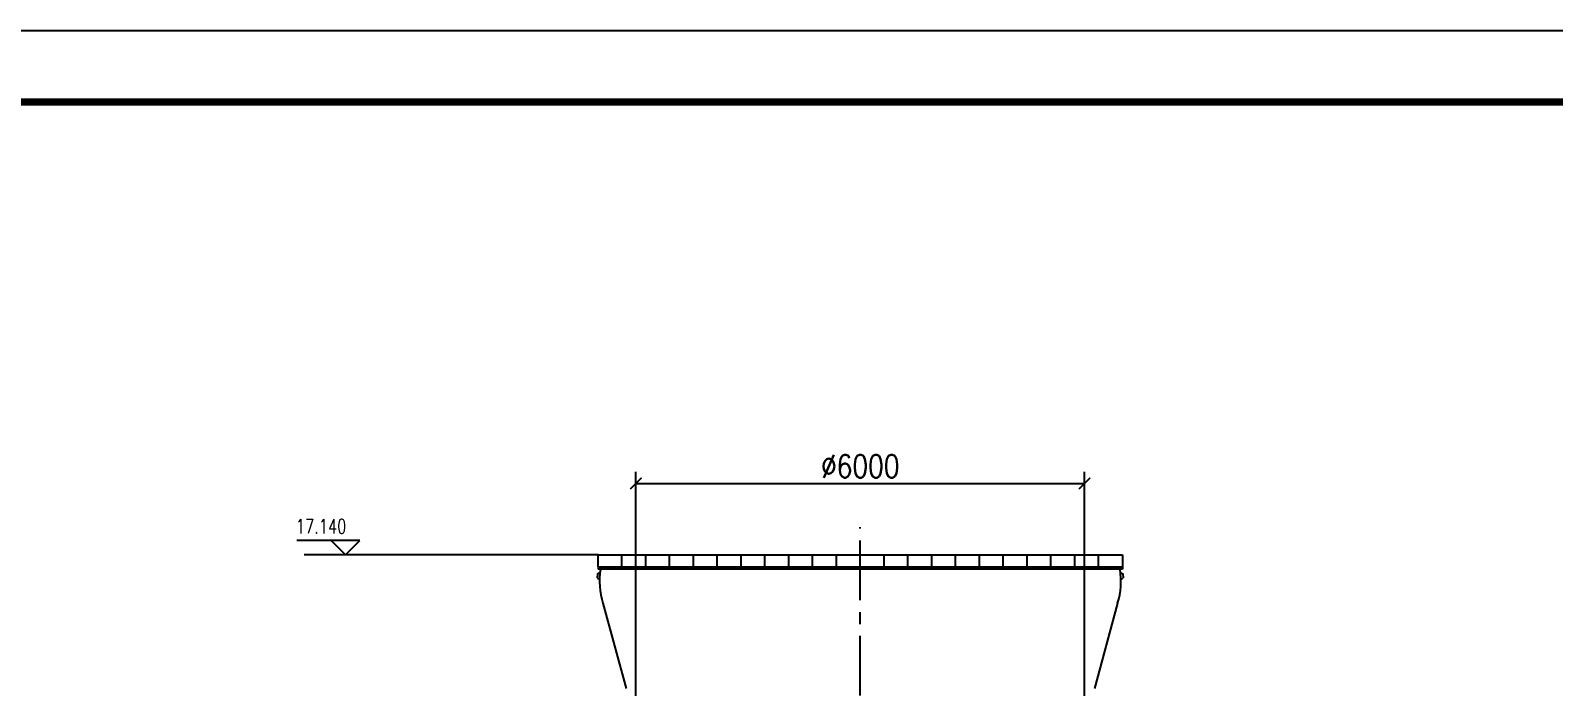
# Model space of a CAD drawing. Extents: x 1427168 to 1936200, y 1176778 to 1377202.
# Drawn here: x 1621719 to 1653677, y 1363445 to 1377202 of the extents above; entities that cross this region are included whole.
import ezdxf
from ezdxf.enums import TextEntityAlignment as Align

# ---------------------------------------------------------------- set-up
doc = ezdxf.new("R2010")
doc.units = 0
doc.header["$LTSCALE"] = 1000
doc.header["$MEASUREMENT"] = 0
doc.linetypes.add('CENTER', pattern=[2, 1.25, -0.25, 0.25, -0.25])
doc.linetypes.add('DOTE', pattern=[2.42, 2, -0.2, 0.02, -0.2])
doc.layers.get('0').update_dxf_attribs({"linetype": 'CONTINUOUS'})
doc.layers.get('DEFPOINTS').update_dxf_attribs({"linetype": 'CONTINUOUS'})
for name, color, linetype in [('01粗实线层', 7, 'CONTINUOUS'), ('DOTE', 1, 'DOTE'), ('PUB_DIM', 3, 'CONTINUOUS'), ('PUB_TITLE', 4, 'CONTINUOUS')]:
    doc.layers.add(name, color=color, linetype=linetype)
doc.styles.add('DIM_FONT', font='SIMPLEX.shx', dxfattribs={"width": 0.75})
doc.styles.add('TH_GBDIM', font='romans.shx', dxfattribs={"width": 0.8, "bigfont": 'gbcbig.shx'})
doc.dimstyles.new('TH_GBDIM', dxfattribs={"dimscale": 120, "dimtxt": 4, "dimasz": 2, "dimexe": 2, "dimexo": 0, "dimgap": 1.5, "dimtad": 1, "dimdec": 0, "dimzin": 0, "dimtxsty": 'TH_GBDIM', "dimblk": 'ARCHTICK', "dimcen": 2.5, "dimclrd": 130, "dimclre": 130, "dimclrt": 3, "dimazin": 3, "dimtfac": 0.714286, "dimtdec": 0, "dimtmove": 0, "dimatfit": 3, "dimtzin": 0})

# ---------------------------------------------------------------- blocks, each defined once
blk = doc.blocks.new('_ARCHTICK')
at = {"color": 0, "linetype": 'BYBLOCK', "const_width": 0.15}
blk.add_lwpolyline([(-0.5, -0.5), (0.5, 0.5)], dxfattribs=at)
blk = doc.blocks.new('*D392')
at = {"layer": '01粗实线层', "color": 130}
for p, q in [((1634423, 1363039), (1634423, 1367944)), ((1643838, 1363039), (1643838, 1367944)), ((1634423, 1367704), (1643838, 1367704))]:
    blk.add_line(p, q, dxfattribs=at)
at = {"layer": 'DEFPOINTS', "color": 0}
for p in [(1643838, 1367704), (1634423, 1363039), (1643838, 1363039)]:
    blk.add_point(p, dxfattribs=at)
at = {"layer": '01粗实线层', "color": 130, "xscale": 240, "yscale": 240, "zscale": 240, "rotation": 180}
blk.add_blockref('_ARCHTICK', (1634423, 1367704), dxfattribs=at)
at = {"layer": '01粗实线层', "color": 130, "xscale": 240, "yscale": 240, "zscale": 240}
blk.add_blockref('_ARCHTICK', (1643838, 1367704), dxfattribs=at)
at = {"layer": '01粗实线层', "color": 3, "insert": (1639130, 1368064), "char_height": 480, "attachment_point": 5, "style": 'TH_GBDIM'}
blk.add_mtext('{%%c6000}{}{}', dxfattribs=at)

msp = doc.modelspace()

# ---------------------------------------------------------------- linework, layer by layer
at = {"layer": '01粗实线层', "color": 0}
for p, q in [((1633630.3, 1365955.4), (1633630.3, 1366205.4)), ((1633630.3, 1366205.4), (1644630.3, 1366205.4)), ((1634130.3, 1365955.4), (1634130.3, 1366205.4)), ((1634630.3, 1365955.4), (1634630.3, 1366205.4)), ((1635130.3, 1365955.4), (1635130.3, 1366205.4)), ((1635630.3, 1365955.4), (1635630.3, 1366205.4)), ((1636130.3, 1365955.4), (1636130.3, 1366205.4)), ((1636630.3, 1365955.4), (1636630.3, 1366205.4)), ((1637130.3, 1365955.4), (1637130.3, 1366205.4)), ((1637630.3, 1365955.4), (1637630.3, 1366205.4)), ((1638130.3, 1365955.4), (1638130.3, 1366205.4)), ((1638630.3, 1365955.4), (1638630.3, 1366205.4)), ((1639130.3, 1365955.4), (1639130.3, 1366205.4)), ((1639630.3, 1365955.4), (1639630.3, 1366205.4)), ((1640130.3, 1365955.4), (1640130.3, 1366205.4)), ((1640630.3, 1365955.4), (1640630.3, 1366205.4)), ((1641130.3, 1365955.4), (1641130.3, 1366205.4)), ((1641630.3, 1365955.4), (1641630.3, 1366205.4)), ((1642130.3, 1365955.4), (1642130.3, 1366205.4)), ((1642630.3, 1365955.4), (1642630.3, 1366205.4)), ((1643130.3, 1365955.4), (1643130.3, 1366205.4)), ((1643630.3, 1365955.4), (1643630.3, 1366205.4)), ((1644130.3, 1365955.4), (1644130.3, 1366205.4)), ((1644630.3, 1366205.4), (1644630.3, 1365955.4)), ((1633630.3, 1365955.4), (1633630.3, 1365905.3)), ((1633630.3, 1365955.4), (1644630.3, 1365955.4)), ((1633630.3, 1365955.4), (1633630.3, 1365905.3)), ((1644630.3, 1365905.3), (1633630.3, 1365905.3)), ((1644630.3, 1365955.4), (1644630.3, 1365905.3)), ((1633619.7, 1365808.4), (1633613, 1365721.3)), ((1633659, 1365690), (1633614, 1365720.6)), ((1633670.2, 1365833.1), (1633621.4, 1365810.9)), ((1644590.5, 1365833.1), (1644639.2, 1365810.9)), ((1644601.7, 1365690), (1644646.6, 1365720.6)), ((1644640.9, 1365808.4), (1644647.6, 1365721.3)), ((1633730, 1365192.2), (1634215.3, 1363405.2)), ((1644530.6, 1365191.6), (1644045.3, 1363404.4))]:
    msp.add_line(p, q, dxfattribs=at)
for centre, radius, start, end in [((1635200.7, 1365652.4), 1541.2, 170.57956, 197.39684), ((1643059.9, 1365652.4), 1541.2, 342.60316, 9.42044), ((1633622.7, 1365808.1), 3, 114.52396, 175.62834), ((1644638, 1365808.1), 3, 4.37166, 65.47604)]:
    msp.add_arc(centre, radius, start, end, dxfattribs=at)
at = {"layer": 'DOTE', "linetype": 'CENTER'}
msp.add_line((1639130.3, 1345255.7), (1639130.3, 1366789.5), dxfattribs=at)
at = {"layer": 'PUB_DIM'}
for p, q in [((1628327.2, 1366505.4), (1627307.2, 1366505.4)), ((1633630.3, 1366205.4), (1627460.3, 1366205.4)), ((1628027.2, 1366505.4), (1628327.2, 1366205.4)), ((1628627.2, 1366505.4), (1628027.2, 1366505.4)), ((1628327.2, 1366205.4), (1628627.2, 1366505.4))]:
    msp.add_line(p, q, dxfattribs=at)
at = {"layer": 'PUB_TITLE'}
msp.add_lwpolyline([(1547701.5, 1288101.7), (1547701.5, 1377201.7), (1673851.5, 1377201.7), (1673851.5, 1288101.7)], close=True, dxfattribs=at)
at = {"layer": 'PUB_TITLE', "const_width": 150}
msp.add_lwpolyline([(1551451.5, 1289601.7), (1672351.5, 1289601.7), (1672351.5, 1375701.7), (1551451.5, 1375701.7)], close=True, dxfattribs=at)

# ---------------------------------------------------------------- texts
at = {"layer": 'PUB_DIM', "style": 'DIM_FONT', "width": 0.75}
msp.add_text('17.140', height=300, dxfattribs=at).set_placement((1627817.2, 1366805.4), align=Align.MIDDLE)

# ---------------------------------------------------------------- dimensions: what is measured, and where the dimension line sits
at = {"layer": '01粗实线层', "color": 0}
dim = msp.add_linear_dim(base=(1643837.8, 1367704.2), p1=(1634422.7, 1363039), p2=(1643837.8, 1363039), text='{%%c6000}{}{}', dimstyle='TH_GBDIM', override={"dimgap": 1, "dimtad": 1, "dimjust": 0, "dimdec": 0, "dimlfac": 1, "dimse1": 0, "dimse2": 0, "dimsd1": 0, "dimsd2": 0}, dxfattribs=at)
dim.commit()
dim.dimension.update_dxf_attribs({"geometry": '*D392', "text_midpoint": (1639130.3, 1368064.2)})

doc.saveas('drawing.dxf')
